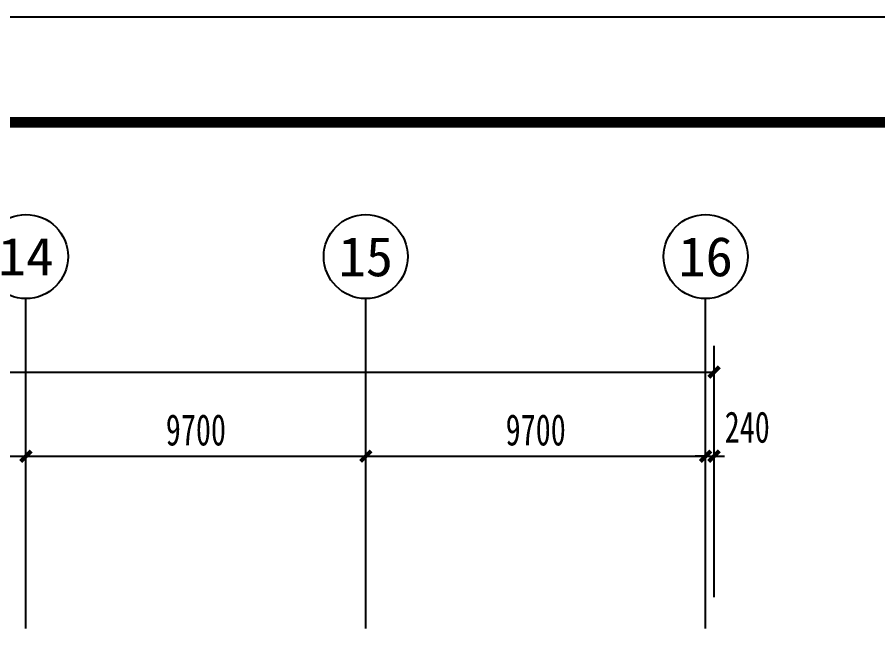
# Model space of a CAD drawing. Header units: millimetres. Extents: x -633009578 to 5705885, y -633235091 to 2571734.
# Drawn here: x 3148226 to 3172790, y 1790794 to 1808964 of the extents above; entities that cross this region are included whole.
import ezdxf
from ezdxf.enums import TextEntityAlignment as Align

# ---------------------------------------------------------------- set-up
doc = ezdxf.new("R2010")
doc.units = ezdxf.units.MM
doc.header["$LTSCALE"] = 1000
doc.header["$MEASUREMENT"] = 0
doc.layers.get('0').update_dxf_attribs({"color": 9})
for name, color, linetype in [('3T_WOOD', 21, 'Continuous'), ('AXIS_TEXT', 7, 'Continuous'), ('C-AXIS(轴号)', 3, 'Continuous'), ('设备-箱柜', 3, 'Continuous'), ('院图签、封面151013$0$PUB_TITLE', 153, 'Continuous'), ('院图签、封面151013$0$图签文字', 4, 'Continuous')]:
    doc.layers.add(name, color=color, linetype=linetype)
doc.styles.add('_TCH_AXIS', font='simhei.ttf', dxfattribs={"bigfont": 'GBCBIG'})
doc.styles.add('_TCH_DIM_T3', font='simhei.ttf', dxfattribs={"width": 0.707, "bigfont": 'GBCBIG'})
doc.styles.add('COMPLEX', font='simhei.ttf')
doc.styles.add('院图签、封面151013$0$-宋体', font='simhei.ttf', dxfattribs={"width": 0.8})
doc.dimstyles.new('_TCH_ARCH&&300', dxfattribs={"dimtxt": 892.5, "dimasz": 300, "dimexe": 750, "dimexo": 900, "dimgap": 300, "dimtad": 1, "dimdec": 0, "dimzin": 0, "dimdsep": 46, "dimtxsty": '_TCH_DIM_T3', "dimblk": 'ARCHTICK', "dimcen": 0.09, "dimclrt": 7, "dimazin": 2, "dimtfac": 1, "dimtdec": 0, "dimtix": 1, "dimtmove": 2, "dimatfit": 3, "dimfxl": 1, "dimtolj": 1, "dimtzin": 0, "dimarcsym": 0})

# ---------------------------------------------------------------- blocks, each defined once
blk = doc.blocks.new('_ArchTick')
at = {"color": 0, "linetype": 'ByBlock', "const_width": 0.4}
blk.add_lwpolyline([(-0.5, -0.5), (0.5, 0.5)], dxfattribs=at)
blk = doc.blocks.new('*D448')
at = {"layer": 'C-AXIS(轴号)', "color": 0, "lineweight": -2, "transparency": 16777216}
for p, q in [((-28099.99607232586, 140999.999999938), (-28099.99607232586, 145769.4722877884)), ((-18899.99607232586, 140999.999999938), (-18899.99607232586, 145769.4722877884)), ((-28099.99607232586, 145019.4722877884), (-18899.99607232586, 145019.4722877884))]:
    blk.add_line(p, q, dxfattribs=at)
at = {"layer": 'Defpoints', "color": 0, "transparency": 16777216}
for p in [(-18899.99607232586, 145019.4722877884), (-28099.99607232586, 140099.999999938), (-18899.99607232586, 140099.999999938)]:
    blk.add_point(p, dxfattribs=at)
at = {"layer": 'C-AXIS(轴号)', "color": 0, "linetype": 'ByBlock', "lineweight": -2, "transparency": 16777216, "xscale": 300, "yscale": 300, "zscale": 300, "rotation": 180}
blk.add_blockref('_ArchTick', (-28099.99607232586, 145019.4722877884), dxfattribs=at)
at = {"layer": 'C-AXIS(轴号)', "color": 0, "linetype": 'ByBlock', "lineweight": -2, "transparency": 16777216, "xscale": 300, "yscale": 300, "zscale": 300}
blk.add_blockref('_ArchTick', (-18899.99607232586, 145019.4722877884), dxfattribs=at)
at = {"layer": 'C-AXIS(轴号)', "color": 7, "transparency": 16777216, "insert": (-23499.99607232586, 145765.7222877884), "char_height": 892.5, "attachment_point": 5, "style": '_TCH_DIM_T3'}
blk.add_mtext('\\A1;9200', dxfattribs=at)
blk = doc.blocks.new('*D449')
at = {"layer": 'C-AXIS(轴号)', "color": 0, "lineweight": -2, "transparency": 16777216}
for p, q in [((-18899.99607232586, 140999.999999938), (-18899.99607232586, 145769.4722877884)), ((-9199.996072325855, 140999.999999938), (-9199.996072325855, 145769.4722877884)), ((-18899.99607232586, 145019.4722877884), (-9199.996072325855, 145019.4722877884))]:
    blk.add_line(p, q, dxfattribs=at)
at = {"layer": 'Defpoints', "color": 0, "transparency": 16777216}
for p in [(-9199.996072325855, 145019.4722877884), (-18899.99607232586, 140099.999999938), (-9199.996072325855, 140099.999999938)]:
    blk.add_point(p, dxfattribs=at)
at = {"layer": 'C-AXIS(轴号)', "color": 0, "linetype": 'ByBlock', "lineweight": -2, "transparency": 16777216, "xscale": 300, "yscale": 300, "zscale": 300, "rotation": 180}
blk.add_blockref('_ArchTick', (-18899.99607232586, 145019.4722877884), dxfattribs=at)
at = {"layer": 'C-AXIS(轴号)', "color": 0, "linetype": 'ByBlock', "lineweight": -2, "transparency": 16777216, "xscale": 300, "yscale": 300, "zscale": 300}
blk.add_blockref('_ArchTick', (-9199.996072325855, 145019.4722877884), dxfattribs=at)
at = {"layer": 'C-AXIS(轴号)', "color": 7, "transparency": 16777216, "insert": (-14049.99607232586, 145765.7222877884), "char_height": 892.5, "attachment_point": 5, "style": '_TCH_DIM_T3'}
blk.add_mtext('\\A1;9700', dxfattribs=at)
blk = doc.blocks.new('*D450')
at = {"layer": 'C-AXIS(轴号)', "color": 0, "lineweight": -2, "transparency": 16777216}
for p, q in [((-9199.996072325855, 140999.999999938), (-9199.996072325855, 145769.4722877884)), ((500.0039276741445, 140999.999999938), (500.0039276741445, 145769.4722877884)), ((-9199.996072325855, 145019.4722877884), (500.0039276741445, 145019.4722877884))]:
    blk.add_line(p, q, dxfattribs=at)
at = {"layer": 'Defpoints', "color": 0, "transparency": 16777216}
for p in [(500.0039276741445, 145019.4722877884), (-9199.996072325855, 140099.999999938), (500.0039276741445, 140099.999999938)]:
    blk.add_point(p, dxfattribs=at)
at = {"layer": 'C-AXIS(轴号)', "color": 0, "linetype": 'ByBlock', "lineweight": -2, "transparency": 16777216, "xscale": 300, "yscale": 300, "zscale": 300, "rotation": 180}
blk.add_blockref('_ArchTick', (-9199.996072325855, 145019.4722877884), dxfattribs=at)
at = {"layer": 'C-AXIS(轴号)', "color": 0, "linetype": 'ByBlock', "lineweight": -2, "transparency": 16777216, "xscale": 300, "yscale": 300, "zscale": 300}
blk.add_blockref('_ArchTick', (500.0039276741445, 145019.4722877884), dxfattribs=at)
at = {"layer": 'C-AXIS(轴号)', "color": 7, "transparency": 16777216, "insert": (-4349.996072325855, 145765.7222877884), "char_height": 892.5, "attachment_point": 5, "style": '_TCH_DIM_T3'}
blk.add_mtext('\\A1;9700', dxfattribs=at)
blk = doc.blocks.new('*D451')
at = {"layer": 'C-AXIS(轴号)', "color": 0, "lineweight": -2, "transparency": 16777216}
for p, q in [((500.0039276741445, 140999.999999938), (500.0039276741445, 145769.4722877884)), ((739.9990557772107, 140999.999999938), (739.9990557772107, 145769.4722877884)), ((500.0039276741445, 145019.4722877884), (200.0039276741446, 145019.4722877884)), ((500.0039276741445, 145019.4722877884), (739.9990557772107, 145019.4722877884)), ((739.9990557772107, 145019.4722877884), (1039.999055777211, 145019.4722877884))]:
    blk.add_line(p, q, dxfattribs=at)
at = {"layer": 'Defpoints', "color": 0, "transparency": 16777216}
for p in [(739.9990557772107, 145019.4722877884), (500.0039276741445, 140099.999999938), (739.9990557772107, 140099.999999938)]:
    blk.add_point(p, dxfattribs=at)
at = {"layer": 'C-AXIS(轴号)', "color": 0, "linetype": 'ByBlock', "lineweight": -2, "transparency": 16777216, "xscale": 300, "yscale": 300, "zscale": 300}
blk.add_blockref('_ArchTick', (500.0039276741445, 145019.4722877884), dxfattribs=at)
at = {"layer": 'C-AXIS(轴号)', "color": 0, "linetype": 'ByBlock', "lineweight": -2, "transparency": 16777216, "xscale": 300, "yscale": 300, "zscale": 300, "rotation": 180}
blk.add_blockref('_ArchTick', (739.9990557772107, 145019.4722877884), dxfattribs=at)
at = {"layer": 'C-AXIS(轴号)', "color": 7, "transparency": 16777216, "insert": (1687.999055777211, 145844.4722877884), "char_height": 892.5, "attachment_point": 5, "style": '_TCH_DIM_T3'}
blk.add_mtext('\\A1;240', dxfattribs=at)
blk = doc.blocks.new('*D452')
at = {"layer": 'C-AXIS(轴号)', "color": 0, "lineweight": -2, "transparency": 16777216}
for p, q in [((-133540.0009442, 140999.999999938), (-133540.0009442, 148169.4722877884)), ((739.9990557776764, 140999.999999938), (739.9990557776764, 148169.4722877884)), ((-133540.0009442, 147419.4722877884), (739.9990557776764, 147419.4722877884))]:
    blk.add_line(p, q, dxfattribs=at)
at = {"layer": 'Defpoints', "color": 0, "transparency": 16777216}
for p in [(739.9990557776764, 147419.4722877884), (-133540.0009442, 140099.999999938), (739.9990557776764, 140099.999999938)]:
    blk.add_point(p, dxfattribs=at)
at = {"layer": 'C-AXIS(轴号)', "color": 0, "linetype": 'ByBlock', "lineweight": -2, "transparency": 16777216, "xscale": 300, "yscale": 300, "zscale": 300, "rotation": 180}
blk.add_blockref('_ArchTick', (-133540.0009442, 147419.4722877884), dxfattribs=at)
at = {"layer": 'C-AXIS(轴号)', "color": 0, "linetype": 'ByBlock', "lineweight": -2, "transparency": 16777216, "xscale": 300, "yscale": 300, "zscale": 300}
blk.add_blockref('_ArchTick', (739.9990557776764, 147419.4722877884), dxfattribs=at)
at = {"layer": 'C-AXIS(轴号)', "color": 7, "transparency": 16777216, "insert": (-66400.00094421115, 148165.7222877884), "char_height": 892.5, "attachment_point": 5, "style": '_TCH_DIM_T3'}
blk.add_mtext('\\A1;134280', dxfattribs=at)
blk = doc.blocks.new('_AXISO')
blk.add_circle((0, 0), 0.5)
at = {"layer": 'AXIS_TEXT', "style": 'COMPLEX', "width": 1.041666666666667}
blk.add_attdef('A', text='', height=0.56, dxfattribs=at).set_placement((-0.25, -0.28), (0.25, -0.28), align=Align.FIT)
blk = doc.blocks.new('建筑图框_A1')
at = {"layer": '院图签、封面151013$0$PUB_TITLE'}
blk.add_lwpolyline([(0, 0), (84100, 0), (84100, 59400), (0, 59400)], close=True, dxfattribs=at)
at = {"layer": '院图签、封面151013$0$PUB_TITLE', "const_width": 100}
blk.add_lwpolyline([(2500, 1000), (83100, 1000), (83100, 58400), (2500, 58400)], close=True, dxfattribs=at)
at = {"layer": '院图签、封面151013$0$图签文字', "color": 6, "style": '院图签、封面151013$0$-宋体'}
for tag, height, width, p in [('工程主持人', 400, 0.7999999999883585, (79990.91196859907, 29505.93707200652)), ('审定', 400, 0.7999999999883585, (79990.91196859907, 28705.93707200605)), ('审核', 400, 0.7999999999883585, (79990.91196859907, 27905.93707200559)), ('专业负责人', 400, 0.7999999999883585, (79990.91196859907, 27105.93707200512)), ('校对', 400, 0.7999999999883585, (79990.91196859907, 26305.93707200466)), ('设计', 400, 0.7999999999883585, (79990.91196859907, 25505.93707200419)), ('方案设计人', 400, 0.7999999999883585, (79990.91196859907, 24706.79438478127)), ('工程编号', 300, 0.7000000000116415, (81000.00416498398, 8700.424278954277)), ('版次', 300, 0.7000000000116415, (78738.08139540046, 3005.726258059498)), ('日期', 300, 0.7000000000116415, (82038.0813954557, 3000.226258123759)), ('图号', 200, 0.7000000000116415, (82538.08139542397, 2400.075247410685)), ('比例', 300, 0.7000000000116415, (78738.08139537089, 2200.188802679535)), ('图号_X施', 300, 0.7000000000116415, (81538.08139540977, 2200.188802651362)), ('图号_总数', 200, 0.7000000000116415, (82538.08139541186, 2000.075247410219))]:
    blk.add_attdef(tag, text='', height=height, dxfattribs=dict(at, width=width)).set_placement(p, align=Align.MIDDLE_CENTER)
at = {"layer": '院图签、封面151013$0$图签文字', "color": 6, "style": '院图签、封面151013$0$-宋体', "width": 0.7}
for tag, p in [('建设单位_001', (80935.88661794258, 7446.21079580821)), ('工程名称_001', (80933.52706738078, 6045.368099178996)), ('图名_001', (79742.88288308708, 4059.656552180292))]:
    blk.add_attdef(tag, p, '', height=300, dxfattribs=at)
blk = doc.blocks.new('G$C91E54488')
at = {"layer": 'C-AXIS(轴号)'}
for p, q in [((-18899.99607232586, 140099.999999938), (-18899.99607232586, 149519.4722877884)), ((-9199.996072325855, 140099.999999938), (-9199.996072325855, 149519.4722877884)), ((500.0039276741445, 140099.999999938), (500.0039276741445, 149519.4722877884))]:
    blk.add_line(p, q, dxfattribs=at)
ref = blk.add_blockref('_AXISO', (-18899.99607232586, 150719.4722877884), dxfattribs=dict(at, xscale=2400, yscale=2400, zscale=2400))
ref.add_attrib('A', '14', dxfattribs={"layer": 'AXIS_TEXT', "height": 1076.828438725469, "style": '_TCH_AXIS'}).set_placement((-19694.79801519495, 150181.0580684257), (-18105.19412945723, 150181.0580684257), align=Align.FIT)
ref = blk.add_blockref('_AXISO', (-9199.996072325855, 150719.4722877884), dxfattribs=dict(at, xscale=2400, yscale=2400, zscale=2400))
ref.add_attrib('A', '15', dxfattribs={"layer": 'AXIS_TEXT', "height": 1126.098839331539, "style": '_TCH_AXIS'}).set_placement((-9977.540509007405, 150156.4228681227), (-8422.451635644771, 150156.4228681227), align=Align.FIT)
ref = blk.add_blockref('_AXISO', (500.0039276741445, 150719.4722877884), dxfattribs=dict(at, xscale=2400, yscale=2400, zscale=2400))
ref.add_attrib('A', '16', dxfattribs={"layer": 'AXIS_TEXT', "height": 1126.098839331538, "style": '_TCH_AXIS'}).set_placement((-277.5405090074055, 150156.4228681227), (1277.548364355229, 150156.4228681227), align=Align.FIT)
for p1, p2, distance, picture, middle in [((-133540.0009442, 140099.999999938), (739.9990557776764, 140099.999999938), 7319.472287850396, '*D452', (-66400.00094421115, 148165.7222877884)), ((-28099.99607232586, 140099.999999938), (-18899.99607232586, 140099.999999938), 4919.472287850396, '*D448', (-23499.99607232586, 145765.7222877884)), ((-18899.99607232586, 140099.999999938), (-9199.996072325855, 140099.999999938), 4919.472287850396, '*D449', (-14049.99607232586, 145765.7222877884)), ((-9199.996072325855, 140099.999999938), (500.0039276741445, 140099.999999938), 4919.472287850396, '*D450', (-4349.996072325855, 145765.7222877884))]:
    dim = blk.add_aligned_dim(p1=p1, p2=p2, distance=distance, dimstyle='_TCH_ARCH&&300', dxfattribs=at)
    dim.commit()
    dim.dimension.update_dxf_attribs({"geometry": picture, "text_midpoint": middle})
dim = blk.add_linear_dim(base=(739.9990557772107, 145019.4722877884), p1=(500.0039276741445, 140099.999999938), p2=(739.9990557772107, 140099.999999938), angle=0, dimstyle='_TCH_ARCH&&300', dxfattribs=at)
dim.commit()
dim.dimension.update_dxf_attribs({"geometry": '*D451', "text_midpoint": (1687.999055777211, 145844.4722877884), "dimtype": 161})

msp = doc.modelspace()

# ---------------------------------------------------------------- block references
at = {"layer": '3T_WOOD'}
msp.add_blockref('G$C91E54488', (3167376, 1651413.5), dxfattribs=at)
at = {"layer": '设备-箱柜', "xscale": 3, "yscale": 3}
msp.add_blockref('建筑图框_A1', (2977355.437121258, 1630763.721706858, 4.000000000000001e-08), dxfattribs=at)

doc.saveas('drawing.dxf')
